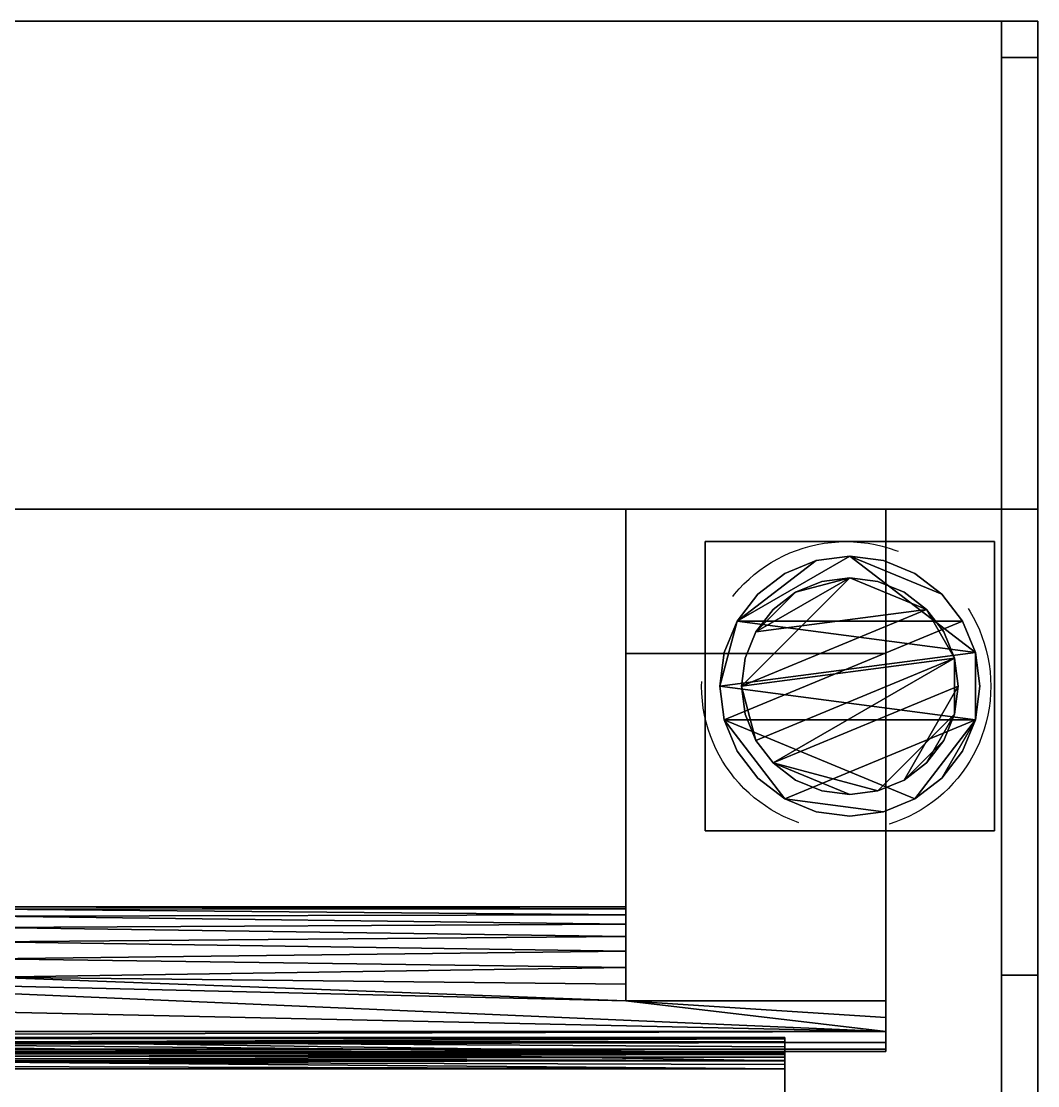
# Model space of a CAD drawing. Header units: millimetres. Extents: x -75 to 3610, y -1375 to 0.
# Drawn here: x 3169.4 to 3310, y -197.3 to -50 of the extents above; entities that cross this region are included whole.
import ezdxf

# ---------------------------------------------------------------- set-up
doc = ezdxf.new("R2010")
doc.units = ezdxf.units.MM
doc.linetypes.add('NASCOSTA', pattern=[0.381, 0.254, -0.127])
for name, color, linetype in [('IQ_200_2D', 1, 'Continuous'), ('IQ_200_3D', 1, 'Continuous'), ('IQ_204_2D', 7, 'Continuous'), ('IQ_204_3D', 7, 'Continuous')]:
    doc.layers.add(name, color=color, linetype=linetype)
doc.layers.add('IQ_INS_3D', color=3, linetype='Continuous', lineweight=25, plot=False)

msp = doc.modelspace()

# ---------------------------------------------------------------- linework, layer by layer
at = {"layer": 'IQ_200_2D'}
msp.add_lwpolyline([(80, -50), (3310, -50), (3310, -845), (2103, -845), (2103, -879), (1617, -879), (1617, -845), (80, -845), (80, -50)], dxfattribs=at)
at = {"layer": 'IQ_200_3D'}
for points in [[(3305, -117.5, 188), (85, -117.5, 188), (85, -50, 188), (3305, -50, 188)], [(3305, -50, 188), (85, -50, 188), (85, -50, 1785), (3305, -50, 1785)], [(3305, -50, 1785), (970, -50, 1785), (970, -782.5, 1785), (3305, -782.5, 1785)], [(3310, -117.5, 188), (3305, -117.5, 188), (3305, -50, 188), (3310, -50, 188)], [(3310, -50, 188), (3305, -50, 188), (3305, -50, 651), (3310, -50, 651)], [(3310, -50, 1785), (3305, -50, 1785), (3305, -782.5, 1785), (3310, -782.5, 1785)], [(3310, -50, 663), (3305, -50, 663), (3305, -50, 1785), (3310, -50, 1785)], [(3310, -55, 656), (3305, -55, 656), (3305, -777.5, 656), (3310, -777.5, 656)], [(3310, -777.5, 658), (3305, -777.5, 658), (3305, -55, 658), (3310, -55, 658)], [(3305, -117.5, 150), (85, -117.5, 150), (85, -117.5, 188), (3305, -117.5, 188)], [(3305, -757.5, 1443), (85, -757.5, 1443), (85, -117.5, 1443), (3305, -117.5, 1443)], [(3305, -117.5, 1443), (85, -117.5, 1443), (85, -117.5, 708), (3305, -117.5, 708)], [(3305, -117.5, 708), (85, -117.5, 708), (85, -757.5, 708), (3305, -757.5, 708)], [(3305, -782.5, 150), (85, -782.5, 150), (85, -117.5, 150), (3305, -117.5, 150)], [(3310, -350, 150), (3305, -350, 150), (3305, -117.5, 150), (3310, -117.5, 150)], [(3310, -117.5, 150), (3305, -117.5, 150), (3305, -117.5, 188), (3310, -117.5, 188)], [(3310, -182, 1357.64), (3305, -182, 1357.64), (3305, -182, 822.94), (3310, -182, 822.94)]]:
    msp.add_3dface(points, dxfattribs=at)
for points, invisible_edges in [([(3305, -50, 651), (3305, -50.17, 652.29), (3310, -50.17, 652.29), (3310, -50, 651)], 2), ([(3310, -50, 663), (3310, -50.17, 661.71), (3305, -50.17, 661.71), (3305, -50, 663)], 2), ([(3305, -53.71, 655.83), (3305, -52.5, 655.33), (3305, -50, 651), (3305, -55, 656)], 6), ([(3305, -50, 651), (3305, -52.5, 655.33), (3305, -50.17, 652.29)], 3), ([(3305, -55, 656), (3305, -50, 651), (3305, -357.5, 207.99), (3305, -361.12, 209.49)], 11), ([(3305, -117.5, 188), (3305, -354.39, 205.61), (3305, -357.5, 207.99), (3305, -50, 651)], 13), ([(3305, -50, 651), (3305, -50, 188), (3305, -117.5, 188)], 12), ([(3305, -55, 658), (3305, -191.74, 807.45), (3305, -188.48, 809.49), (3305, -50, 663)], 13), ([(3305, -50, 663), (3305, -50.17, 661.71), (3305, -55, 658)], 14), ([(3305, -50, 663), (3305, -188.48, 809.49), (3305, -185.76, 812.22)], 13), ([(3305, -185.76, 812.22), (3305, -183.71, 815.48), (3305, -50, 663)], 14), ([(3305, -182, 822.94), (3305, -182, 1357.64), (3305, -50, 1785), (3305, -50, 663)], 10), ([(3305, -182.59, 1362.09), (3305, -50, 1785), (3305, -182, 1357.64)], 3), ([(3305, -183.71, 815.48), (3305, -182.43, 819.12), (3305, -50, 663)], 14), ([(3305, -50, 1785), (3305, -194.75, 1374.26), (3305, -199.2, 1374.84), (3305, -782.5, 1785)], 5), ([(3305, -190.6, 1372.54), (3305, -194.75, 1374.26), (3305, -50, 1785)], 14), ([(3305, -184.31, 1366.24), (3305, -187.04, 1369.8), (3305, -50, 1785)], 14), ([(3305, -50, 1785), (3305, -187.04, 1369.8), (3305, -190.6, 1372.54)], 13), ([(3305, -184.31, 1366.24), (3305, -50, 1785), (3305, -182.59, 1362.09)], 3), ([(3305, -182, 822.94), (3305, -50, 663), (3305, -182.43, 819.12)], 3), ([(3305, -782.5, 1785), (3305, -757.5, 1443), (3305, -117.5, 1443), (3305, -50, 1785)], 5), ([(3305, -50, 1785), (3305, -117.5, 1443), (3305, -117.5, 708), (3305, -50, 188)], 5), ([(3305, -117.5, 188), (3305, -50, 188), (3305, -117.5, 708), (3305, -757.5, 708)], 10), ([(3310, -117.5, 188), (3310, -50, 651), (3310, -357.5, 207.99), (3310, -354.39, 205.61)], 11), ([(3310, -117.5, 188), (3310, -50, 188), (3310, -50, 651)], 12), ([(3310, -357.5, 207.99), (3310, -50, 651), (3310, -55, 656), (3310, -361.12, 209.49)], 7), ([(3310, -53.71, 655.83), (3310, -55, 656), (3310, -50, 651), (3310, -52.5, 655.33)], 6), ([(3310, -50, 651), (3310, -50.17, 652.29), (3310, -52.5, 655.33)], 14), ([(3310, -199.2, 1374.84), (3310, -194.75, 1374.26), (3310, -50, 1785), (3310, -782.5, 1785)], 10), ([(3310, -50, 1785), (3310, -190.6, 1372.54), (3310, -187.04, 1369.8)], 13), ([(3310, -190.6, 1372.54), (3310, -50, 1785), (3310, -194.75, 1374.26)], 3), ([(3310, -50, 1785), (3310, -187.04, 1369.8), (3310, -184.31, 1366.24)], 13), ([(3310, -184.31, 1366.24), (3310, -182.59, 1362.09), (3310, -50, 1785)], 14), ([(3310, -182, 822.94), (3310, -50, 663), (3310, -50, 1785), (3310, -182, 1357.64)], 5), ([(3310, -183.71, 815.48), (3310, -50, 663), (3310, -182.43, 819.12)], 3), ([(3310, -182.59, 1362.09), (3310, -182, 1357.64), (3310, -50, 1785)], 14), ([(3310, -50, 663), (3310, -182, 822.94), (3310, -182.43, 819.12)], 13), ([(3310, -188.48, 809.49), (3310, -191.74, 807.45), (3310, -55, 658), (3310, -50, 663)], 14), ([(3310, -185.76, 812.22), (3310, -188.48, 809.49), (3310, -50, 663)], 14), ([(3310, -185.76, 812.22), (3310, -50, 663), (3310, -183.71, 815.48)], 3), ([(3310, -55, 658), (3310, -53.71, 658.17), (3310, -50.17, 661.71), (3310, -50, 663)], 10), ([(3305, -50.17, 652.29), (3305, -50.67, 653.5), (3310, -50.67, 653.5), (3310, -50.17, 652.29)], 10), ([(3305, -50.67, 660.5), (3305, -50.17, 661.71), (3310, -50.17, 661.71), (3310, -50.67, 660.5)], 10), ([(3305, -51.46, 654.54), (3305, -50.67, 653.5), (3305, -50.17, 652.29), (3305, -52.5, 655.33)], 4), ([(3305, -50.17, 661.71), (3305, -50.67, 660.5), (3305, -53.71, 658.17), (3305, -55, 658)], 10), ([(3310, -51.46, 654.54), (3310, -50.67, 653.5), (3305, -50.67, 653.5), (3305, -51.46, 654.54)], 10), ([(3305, -51.46, 659.46), (3305, -50.67, 660.5), (3310, -50.67, 660.5), (3310, -51.46, 659.46)], 10), ([(3305, -50.67, 660.5), (3305, -51.46, 659.46), (3305, -52.5, 658.67), (3305, -53.71, 658.17)], 8), ([(3305, -51.46, 654.54), (3305, -52.5, 655.33), (3310, -52.5, 655.33), (3310, -51.46, 654.54)], 10), ([(3310, -51.46, 659.46), (3310, -52.5, 658.67), (3305, -52.5, 658.67), (3305, -51.46, 659.46)], 10), ([(3310, -50.17, 652.29), (3310, -50.67, 653.5), (3310, -51.46, 654.54), (3310, -52.5, 655.33)], 8), ([(3310, -53.71, 658.17), (3310, -52.5, 658.67), (3310, -50.67, 660.5), (3310, -50.17, 661.71)], 10), ([(3310, -50.67, 660.5), (3310, -52.5, 658.67), (3310, -51.46, 659.46)], 1), ([(3305, -52.5, 655.33), (3305, -53.71, 655.83), (3310, -53.71, 655.83), (3310, -52.5, 655.33)], 10), ([(3305, -53.71, 658.17), (3305, -52.5, 658.67), (3310, -52.5, 658.67), (3310, -53.71, 658.17)], 10), ([(3310, -55, 656), (3310, -53.71, 655.83), (3305, -53.71, 655.83), (3305, -55, 656)], 2), ([(3305, -55, 658), (3305, -53.71, 658.17), (3310, -53.71, 658.17), (3310, -55, 658)], 2), ([(3305, -55, 656), (3305, -361.12, 209.49), (3305, -365, 210), (3305, -777.5, 656)], 5), ([(3305, -55, 658), (3305, -195.38, 806.17), (3305, -191.74, 807.45)], 13), ([(3305, -199.2, 805.74), (3305, -195.38, 806.17), (3305, -55, 658), (3305, -777.5, 658)], 10), ([(3310, -365, 210), (3310, -361.12, 209.49), (3310, -55, 656), (3310, -777.5, 656)], 10), ([(3310, -55, 658), (3310, -191.74, 807.45), (3310, -195.38, 806.17)], 13), ([(3310, -55, 658), (3310, -195.38, 806.17), (3310, -199.2, 805.74), (3310, -777.5, 658)], 5), ([(3305, -352.01, 202.5), (3305, -354.39, 205.61), (3305, -117.5, 188)], 14), ([(3305, -117.5, 188), (3305, -350.51, 198.88), (3305, -352.01, 202.5)], 13), ([(3305, -117.5, 188), (3305, -117.5, 150), (3305, -350, 150), (3305, -350, 195)], 8), ([(3305, -350, 195), (3305, -350.51, 198.88), (3305, -117.5, 188)], 14), ([(3305, -117.5, 188), (3305, -757.5, 708), (3305, -782.5, 150), (3305, -117.5, 150)], 3), ([(3310, -350.51, 198.88), (3310, -117.5, 188), (3310, -352.01, 202.5)], 3), ([(3310, -350, 150), (3310, -117.5, 150), (3310, -117.5, 188), (3310, -350, 195)], 4), ([(3310, -350.51, 198.88), (3310, -350, 195), (3310, -117.5, 188)], 14), ([(3310, -354.39, 205.61), (3310, -352.01, 202.5), (3310, -117.5, 188)], 14), ([(3305, -182.43, 819.12), (3310, -182.43, 819.12), (3310, -182, 822.94), (3305, -182, 822.94)], 1), ([(3310, -182.59, 1362.09), (3305, -182.59, 1362.09), (3305, -182, 1357.64), (3310, -182, 1357.64)], 1), ([(3305, -183.71, 815.48), (3310, -183.71, 815.48), (3310, -182.43, 819.12), (3305, -182.43, 819.12)], 5), ([(3305, -182.59, 1362.09), (3310, -182.59, 1362.09), (3310, -184.31, 1366.24), (3305, -184.31, 1366.24)], 5), ([(3305, -185.76, 812.22), (3310, -185.76, 812.22), (3310, -183.71, 815.48), (3305, -183.71, 815.48)], 5), ([(3305, -184.31, 1366.24), (3310, -184.31, 1366.24), (3310, -187.04, 1369.8), (3305, -187.04, 1369.8)], 5), ([(3310, -185.76, 812.22), (3305, -185.76, 812.22), (3305, -188.48, 809.49), (3310, -188.48, 809.49)], 5), ([(3310, -190.6, 1372.54), (3305, -190.6, 1372.54), (3305, -187.04, 1369.8), (3310, -187.04, 1369.8)], 5), ([(3305, -191.74, 807.45), (3310, -191.74, 807.45), (3310, -188.48, 809.49), (3305, -188.48, 809.49)], 5), ([(3305, -190.6, 1372.54), (3310, -190.6, 1372.54), (3310, -194.75, 1374.26), (3305, -194.75, 1374.26)], 5), ([(3305, -195.38, 806.17), (3310, -195.38, 806.17), (3310, -191.74, 807.45), (3305, -191.74, 807.45)], 5), ([(3305, -194.75, 1374.26), (3310, -194.75, 1374.26), (3310, -199.2, 1374.84), (3305, -199.2, 1374.84)], 1), ([(3305, -199.2, 805.74), (3310, -199.2, 805.74), (3310, -195.38, 806.17), (3305, -195.38, 806.17)], 4)]:
    msp.add_3dface(points, dxfattribs=dict(at, invisible_edges=invisible_edges))
at = {"layer": 'IQ_204_2D'}
msp.add_line((80, -117.5), (3310, -117.5), dxfattribs=at)
at = {"layer": 'IQ_INS_3D', "linetype": 'NASCOSTA', "ltscale": 100}
msp.add_circle((3283.5, -142), 20, dxfattribs=at)

# ---------------------------------------------------------------- meshes
at = {"layer": 'IQ_204_3D'}
mesh = msp.add_polyface(dxfattribs=at)
corners = [(3253, -757.5, 956.99), (3253, -709.44, 929.24), (3253, -709.44, 927.94), (3253, -711.74, 928.38), (3253, -714.08, 928.27), (3253, -716.33, 927.62), (3253, -718.36, 926.46), (3253, -720.07, 924.87), (3253, -721.37, 922.92), (3253, -722.17, 920.72), (3253, -722.44, 918.4), (3253, -722.17, 916.08), (3253, -721.37, 913.88), (3253, -720.07, 911.93), (3253, -718.36, 910.34), (3253, -716.33, 909.18), (3253, -714.08, 908.53), (3253, -711.74, 908.42), (3253, -709.44, 908.86), (3253, -709.44, 907.55), (3253, -757.5, 879.81), (3253, -137.5, 956.99), (3253, -117.5, 956.99), (3253, -117.5, 879.81), (3253, -137.5, 879.81), (3253, -185.56, 907.55), (3253, -185.56, 908.86), (3253, -183.26, 908.42), (3253, -180.92, 908.53), (3253, -178.67, 909.18), (3253, -176.64, 910.34), (3253, -174.93, 911.93), (3253, -173.63, 913.88), (3253, -172.83, 916.08), (3253, -172.56, 918.4), (3253, -172.83, 920.72), (3253, -173.63, 922.92), (3253, -174.93, 924.87), (3253, -176.64, 926.46), (3253, -178.67, 927.62), (3253, -180.92, 928.27), (3253, -183.26, 928.38), (3253, -185.56, 927.94), (3253, -185.56, 929.24)]
mesh.append_faces([[corners[k] for k in face] for face in [(19, 17, 18), (3, 1, 2), (27, 25, 26), (43, 41, 42)]], dxfattribs={"vtx0": -1})
mesh.append_faces([[corners[k] for k in face] for face in [(14, 20, 13), (8, 0, 7), (7, 0, 6), (5, 0, 4), (30, 24, 29), (31, 24, 30), (34, 24, 33)]], dxfattribs={"vtx0": -1, "vtx1": -1})
mesh.append_faces([[corners[k] for k in face] for face in [(20, 14, 15), (0, 8, 9), (1, 3, 4, 0), (25, 27, 28, 24), (21, 37, 38), (21, 36, 37)]], dxfattribs={"vtx0": -1, "vtx2": -1})
mesh.append_faces([[corners[k] for k in face] for face in [(23, 24, 21, 22)]], dxfattribs={"vtx1": -1})
mesh.append_faces([[corners[k] for k in face] for face in [(12, 13, 20), (11, 12, 20), (15, 16, 20), (9, 10, 0), (5, 6, 0), (28, 29, 24), (32, 33, 24), (31, 32, 24), (38, 39, 21), (39, 40, 21), (35, 36, 21)]], dxfattribs={"vtx1": -1, "vtx2": -1})
mesh.append_faces([[corners[k] for k in face] for face in [(34, 35, 21, 24)]], dxfattribs={"vtx1": -1, "vtx2": -1, "vtx3": -1})
mesh.append_faces([[corners[k] for k in face] for face in [(10, 11, 20, 0), (16, 17, 19, 20), (40, 41, 43, 21)]], dxfattribs={"vtx1": -1, "vtx3": -1})
mesh = msp.add_polyface(dxfattribs=at)
corners = [(3253, -137.5, 956.99), (3289, -137.5, 956.99), (3289, -117.5, 956.99), (3253, -117.5, 956.99)]
mesh.append_faces([[corners[k] for k in face] for face in [(0, 1, 2, 3)]])
mesh = msp.add_polyface(dxfattribs=at)
corners = [(3253, -117.5, 879.81), (3289, -117.5, 879.81), (3289, -137.5, 879.81), (3253, -137.5, 879.81)]
mesh.append_faces([[corners[k] for k in face] for face in [(0, 1, 2, 3)]])
mesh = msp.add_polyface(dxfattribs=at)
corners = [(3289, -757.5, 956.99), (3289, -757.5, 879.81), (3289, -709.44, 907.55), (3289, -709.44, 908.86), (3289, -707.15, 909.92), (3289, -705.19, 911.51), (3289, -703.7, 913.55), (3289, -702.76, 915.89), (3289, -702.44, 918.4), (3289, -702.76, 920.91), (3289, -703.7, 923.25), (3289, -705.19, 925.29), (3289, -707.15, 926.88), (3289, -709.44, 927.94), (3289, -709.44, 929.24), (3289, -137.5, 956.99), (3289, -185.56, 929.24), (3289, -185.56, 927.94), (3289, -187.85, 926.88), (3289, -189.81, 925.29), (3289, -191.3, 923.25), (3289, -192.24, 920.91), (3289, -192.56, 918.4), (3289, -192.24, 915.89), (3289, -191.3, 913.55), (3289, -189.81, 911.51), (3289, -187.85, 909.92), (3289, -185.56, 908.86), (3289, -185.56, 907.55), (3289, -137.5, 879.81), (3289, -117.5, 879.81), (3289, -117.5, 956.99)]
mesh.append_faces([[corners[k] for k in face] for face in [(15, 29, 30, 31)]], dxfattribs={"vtx0": -1})
mesh.append_faces([[corners[k] for k in face] for face in [(13, 3, 12), (29, 15, 27, 28)]], dxfattribs={"vtx0": -1, "vtx1": -1})
mesh.append_faces([[corners[k] for k in face] for face in [(10, 5, 6), (11, 4, 5, 10), (12, 3, 4, 11), (18, 26, 27, 17)]], dxfattribs={"vtx0": -1, "vtx2": -1})
mesh.append_faces([[corners[k] for k in face] for face in [(23, 24, 21, 22)]], dxfattribs={"vtx1": -1})
mesh.append_faces([[corners[k] for k in face] for face in [(18, 19, 26)]], dxfattribs={"vtx1": -1, "vtx2": -1})
mesh.append_faces([[corners[k] for k in face] for face in [(6, 7, 9, 10), (24, 25, 20, 21), (25, 26, 19, 20)]], dxfattribs={"vtx1": -1, "vtx3": -1})
mesh.append_faces([[corners[k] for k in face] for face in [(1, 2, 3, 0), (7, 8, 9)]], dxfattribs={"vtx2": -1})
mesh.append_faces([[corners[k] for k in face] for face in [(13, 14, 0, 3), (15, 16, 17, 27)]], dxfattribs={"vtx2": -1, "vtx3": -1})
mesh = msp.add_polyface(dxfattribs=at)
corners = [(3304, -162, 60), (3264, -162, 60), (3264, -122, 60), (3304, -122, 60)]
mesh.append_faces([[corners[k] for k in face] for face in [(0, 1, 2, 3)]])
mesh = msp.add_polyface(dxfattribs=at)
corners = [(3304, -122, 150), (3304, -122, 60), (3264, -122, 60), (3264, -122, 150)]
mesh.append_faces([[corners[k] for k in face] for face in [(0, 1, 2, 3)]])
mesh = msp.add_polyface(dxfattribs=at)
corners = [(3264, -122, 150), (3264, -122, 60), (3264, -162, 60), (3264, -162, 150)]
mesh.append_faces([[corners[k] for k in face] for face in [(0, 1, 2, 3)]])
mesh = msp.add_polyface(dxfattribs=at)
corners = [(3304, -162, 150), (3304, -162, 60), (3304, -122, 60), (3304, -122, 150)]
mesh.append_faces([[corners[k] for k in face] for face in [(0, 1, 2, 3)]])
mesh = msp.add_polyface(dxfattribs=at)
corners = [(3266, -142, 5), (3266.61, -146.66, 5), (3268.41, -151, 5), (3271.27, -154.73, 5), (3275, -157.59, 5), (3279.34, -159.39, 5), (3284, -160, 5), (3288.65, -159.39, 5), (3293, -157.59, 5), (3296.72, -154.73, 5), (3299.58, -151, 5), (3301.38, -146.66, 5), (3302, -142, 5), (3301.38, -137.34, 5), (3299.58, -133, 5), (3296.72, -129.27, 5), (3293, -126.41, 5), (3288.65, -124.61, 5), (3284, -124, 5), (3279.34, -124.61, 5), (3275, -126.41, 5), (3271.27, -129.27, 5), (3268.41, -133, 5), (3266.61, -137.34, 5)]
mesh.append_faces([[corners[k] for k in face] for face in [(11, 8, 9, 10)]], dxfattribs={"vtx0": -1})
mesh.append_faces([[corners[k] for k in face] for face in [(4, 7, 8, 11), (11, 0, 1, 4), (13, 18, 19, 22)]], dxfattribs={"vtx0": -1, "vtx2": -1, "vtx3": -1})
mesh.append_faces([[corners[k] for k in face] for face in [(0, 11, 12, 13)]], dxfattribs={"vtx0": -1, "vtx3": -1})
mesh.append_faces([[corners[k] for k in face] for face in [(2, 3, 4, 1), (16, 17, 18, 15)]], dxfattribs={"vtx2": -1})
mesh.append_faces([[corners[k] for k in face] for face in [(13, 14, 15, 18), (22, 23, 0, 13)]], dxfattribs={"vtx2": -1, "vtx3": -1})
mesh.append_faces([[corners[k] for k in face] for face in [(4, 5, 6, 7), (19, 20, 21, 22)]], dxfattribs={"vtx3": -1})
mesh = msp.add_polyface(dxfattribs=at)
corners = [(3266, -142), (3266.61, -137.34), (3268.41, -133), (3271.27, -129.27), (3275, -126.41), (3279.34, -124.61), (3284, -124), (3288.65, -124.61), (3293, -126.41), (3296.72, -129.27), (3299.58, -133), (3301.38, -137.34), (3302, -142), (3301.38, -146.66), (3299.58, -151), (3296.72, -154.73), (3293, -157.59), (3288.65, -159.39), (3284, -160), (3279.34, -159.39), (3275, -157.59), (3271.27, -154.73), (3268.41, -151), (3266.61, -146.66)]
mesh.append_faces([[corners[k] for k in face] for face in [(2, 0, 1), (15, 13, 14), (13, 11, 12)]], dxfattribs={"vtx0": -1})
mesh.append_faces([[corners[k] for k in face] for face in [(16, 23, 13, 15)]], dxfattribs={"vtx0": -1, "vtx1": -1, "vtx2": -1})
mesh.append_faces([[corners[k] for k in face] for face in [(2, 10, 23, 0)]], dxfattribs={"vtx0": -1, "vtx1": -1, "vtx3": -1})
mesh.append_faces([[corners[k] for k in face] for face in [(2, 5, 6)]], dxfattribs={"vtx0": -1, "vtx2": -1})
mesh.append_faces([[corners[k] for k in face] for face in [(23, 10, 11, 13), (23, 16, 17, 20)]], dxfattribs={"vtx0": -1, "vtx2": -1, "vtx3": -1})
mesh.append_faces([[corners[k] for k in face] for face in [(9, 10, 2, 6)]], dxfattribs={"vtx1": -1, "vtx2": -1, "vtx3": -1})
mesh.append_faces([[corners[k] for k in face] for face in [(3, 4, 5, 2), (18, 19, 20, 17)]], dxfattribs={"vtx2": -1})
mesh.append_faces([[corners[k] for k in face] for face in [(6, 7, 8, 9), (20, 21, 22, 23)]], dxfattribs={"vtx3": -1})
mesh = msp.add_polyface(dxfattribs=at)
corners = [(3266, -142, 5), (3266.61, -137.34, 5), (3268.41, -133, 5), (3271.27, -129.27, 5), (3275, -126.41, 5), (3279.34, -124.61, 5), (3284, -124, 5), (3288.65, -124.61, 5), (3293, -126.41, 5), (3296.72, -129.27, 5), (3299.58, -133, 5), (3301.38, -137.34, 5), (3302, -142, 5), (3302, -142), (3301.38, -137.34), (3299.58, -133), (3296.72, -129.27), (3293, -126.41), (3288.65, -124.61), (3284, -124), (3279.34, -124.61), (3275, -126.41), (3271.27, -129.27), (3268.41, -133), (3266.61, -137.34), (3266, -142)]
mesh.append_faces([[corners[k] for k in face] for face in [(13, 14, 11, 12), (0, 1, 24, 25)]], dxfattribs={"vtx1": -1})
mesh.append_faces([[corners[k] for k in face] for face in [(14, 15, 10, 11), (16, 17, 8, 9), (15, 16, 9, 10), (17, 18, 7, 8), (6, 7, 18, 19), (19, 20, 5, 6), (20, 21, 4, 5), (22, 23, 2, 3), (21, 22, 3, 4), (23, 24, 1, 2)]], dxfattribs={"vtx1": -1, "vtx3": -1})
mesh = msp.add_polyface(dxfattribs=at)
corners = [(3269, -142, 60), (3269.51, -145.88, 60), (3271.01, -149.5, 60), (3273.39, -152.61, 60), (3276.5, -154.99, 60), (3280.11, -156.49, 60), (3284, -157, 60), (3287.88, -156.49, 60), (3291.5, -154.99, 60), (3294.6, -152.61, 60), (3296.99, -149.5, 60), (3298.49, -145.88, 60), (3299, -142, 60), (3298.49, -138.12, 60), (3296.99, -134.5, 60), (3294.6, -131.39, 60), (3291.5, -129.01, 60), (3287.88, -127.51, 60), (3284, -127, 60), (3280.11, -127.51, 60), (3276.5, -129.01, 60), (3273.39, -131.39, 60), (3271.01, -134.5, 60), (3269.51, -138.12, 60)]
mesh.append_faces([[corners[k] for k in face] for face in [(10, 8, 9), (22, 20, 21)]], dxfattribs={"vtx0": -1})
mesh.append_faces([[corners[k] for k in face] for face in [(7, 3, 6)]], dxfattribs={"vtx0": -1, "vtx1": -1})
mesh.append_faces([[corners[k] for k in face] for face in [(22, 15, 18, 20)]], dxfattribs={"vtx0": -1, "vtx1": -1, "vtx2": -1, "vtx3": -1})
mesh.append_faces([[corners[k] for k in face] for face in [(13, 2, 3, 12)]], dxfattribs={"vtx0": -1, "vtx2": -1})
mesh.append_faces([[corners[k] for k in face] for face in [(3, 7, 8, 12)]], dxfattribs={"vtx0": -1, "vtx2": -1, "vtx3": -1})
mesh.append_faces([[corners[k] for k in face] for face in [(17, 18, 15, 16), (19, 20, 18)]], dxfattribs={"vtx1": -1})
mesh.append_faces([[corners[k] for k in face] for face in [(11, 12, 8, 10)]], dxfattribs={"vtx1": -1, "vtx2": -1})
mesh.append_faces([[corners[k] for k in face] for face in [(4, 5, 6, 3)]], dxfattribs={"vtx2": -1})
mesh.append_faces([[corners[k] for k in face] for face in [(0, 1, 2, 13), (13, 14, 15, 0), (22, 23, 0, 15)]], dxfattribs={"vtx2": -1, "vtx3": -1})
mesh = msp.add_polyface(dxfattribs=at)
corners = [(3269, -142, 5), (3269.51, -138.12, 5), (3271.01, -134.5, 5), (3273.39, -131.39, 5), (3276.5, -129.01, 5), (3280.11, -127.51, 5), (3284, -127, 5), (3287.88, -127.51, 5), (3291.5, -129.01, 5), (3294.6, -131.39, 5), (3296.99, -134.5, 5), (3298.49, -138.12, 5), (3299, -142, 5), (3298.49, -145.88, 5), (3296.99, -149.5, 5), (3294.6, -152.61, 5), (3291.5, -154.99, 5), (3287.88, -156.49, 5), (3284, -157, 5), (3280.11, -156.49, 5), (3276.5, -154.99, 5), (3273.39, -152.61, 5), (3271.01, -149.5, 5), (3269.51, -145.88, 5)]
mesh.append_faces([[corners[k] for k in face] for face in [(9, 6, 7, 8), (4, 2, 3), (15, 13, 14)]], dxfattribs={"vtx0": -1})
mesh.append_faces([[corners[k] for k in face] for face in [(18, 21, 17)]], dxfattribs={"vtx0": -1, "vtx1": -1})
mesh.append_faces([[corners[k] for k in face] for face in [(22, 0, 11, 21)]], dxfattribs={"vtx0": -1, "vtx1": -1, "vtx2": -1})
mesh.append_faces([[corners[k] for k in face] for face in [(0, 6, 9, 11), (21, 11, 13, 17)]], dxfattribs={"vtx0": -1, "vtx1": -1, "vtx2": -1, "vtx3": -1})
mesh.append_faces([[corners[k] for k in face] for face in [(23, 0, 22), (12, 13, 11)]], dxfattribs={"vtx1": -1})
mesh.append_faces([[corners[k] for k in face] for face in [(16, 17, 13, 15)]], dxfattribs={"vtx1": -1, "vtx2": -1})
mesh.append_faces([[corners[k] for k in face] for face in [(9, 10, 11)]], dxfattribs={"vtx2": -1})
mesh.append_faces([[corners[k] for k in face] for face in [(4, 5, 6, 2), (0, 1, 2, 6)]], dxfattribs={"vtx2": -1, "vtx3": -1})
mesh.append_faces([[corners[k] for k in face] for face in [(18, 19, 20, 21)]], dxfattribs={"vtx3": -1})
mesh = msp.add_polyface(dxfattribs=at)
corners = [(3269, -142, 60), (3269.51, -138.12, 60), (3271.01, -134.5, 60), (3273.39, -131.39, 60), (3276.5, -129.01, 60), (3280.11, -127.51, 60), (3284, -127, 60), (3287.88, -127.51, 60), (3291.5, -129.01, 60), (3294.6, -131.39, 60), (3296.99, -134.5, 60), (3298.49, -138.12, 60), (3299, -142, 60), (3299, -142, 5), (3298.49, -138.12, 5), (3296.99, -134.5, 5), (3294.6, -131.39, 5), (3291.5, -129.01, 5), (3287.88, -127.51, 5), (3284, -127, 5), (3280.11, -127.51, 5), (3276.5, -129.01, 5), (3273.39, -131.39, 5), (3271.01, -134.5, 5), (3269.51, -138.12, 5), (3269, -142, 5)]
mesh.append_faces([[corners[k] for k in face] for face in [(1, 24, 25, 0)]], dxfattribs={"vtx0": -1})
mesh.append_faces([[corners[k] for k in face] for face in [(8, 17, 18, 7), (7, 18, 19, 6), (16, 9, 10, 15), (9, 16, 17, 8), (5, 20, 21, 4), (4, 21, 22, 3), (2, 23, 24, 1), (3, 22, 23, 2), (20, 5, 6, 19)]], dxfattribs={"vtx0": -1, "vtx2": -1})
mesh.append_faces([[corners[k] for k in face] for face in [(13, 14, 11, 12)]], dxfattribs={"vtx1": -1})
mesh.append_faces([[corners[k] for k in face] for face in [(14, 15, 10, 11)]], dxfattribs={"vtx1": -1, "vtx3": -1})
mesh = msp.add_polyface(dxfattribs=at)
corners = [(3253, -137.5, 879.81), (3289, -137.5, 879.81), (3289, -185.56, 907.55), (3253, -185.56, 907.55)]
mesh.append_faces([[corners[k] for k in face] for face in [(0, 1, 2, 3)]])
mesh = msp.add_polyface(dxfattribs=at)
corners = [(3253, -185.56, 929.24), (3289, -185.56, 929.24), (3289, -137.5, 956.99), (3253, -137.5, 956.99)]
mesh.append_faces([[corners[k] for k in face] for face in [(0, 1, 2, 3)]])
mesh = msp.add_polyface(dxfattribs=at)
corners = [(3302, -142, 5), (3301.38, -146.66, 5), (3299.58, -151, 5), (3296.72, -154.73, 5), (3293, -157.59, 5), (3288.65, -159.39, 5), (3284, -160, 5), (3279.34, -159.39, 5), (3275, -157.59, 5), (3271.27, -154.73, 5), (3268.41, -151, 5), (3266.61, -146.66, 5), (3266, -142, 5), (3266, -142), (3266.61, -146.66), (3268.41, -151), (3271.27, -154.73), (3275, -157.59), (3279.34, -159.39), (3284, -160), (3288.65, -159.39), (3293, -157.59), (3296.72, -154.73), (3299.58, -151), (3301.38, -146.66), (3302, -142)]
mesh.append_faces([[corners[k] for k in face] for face in [(13, 14, 11, 12), (0, 1, 24, 25)]], dxfattribs={"vtx1": -1})
mesh.append_faces([[corners[k] for k in face] for face in [(14, 15, 10, 11), (16, 17, 8, 9), (15, 16, 9, 10), (17, 18, 7, 8), (6, 7, 18, 19), (19, 20, 5, 6), (20, 21, 4, 5), (22, 23, 2, 3), (21, 22, 3, 4), (23, 24, 1, 2)]], dxfattribs={"vtx1": -1, "vtx3": -1})
mesh = msp.add_polyface(dxfattribs=at)
corners = [(3299, -142, 60), (3298.49, -145.88, 60), (3296.99, -149.5, 60), (3294.6, -152.61, 60), (3291.5, -154.99, 60), (3287.88, -156.49, 60), (3284, -157, 60), (3280.11, -156.49, 60), (3276.5, -154.99, 60), (3273.39, -152.61, 60), (3271.01, -149.5, 60), (3269.51, -145.88, 60), (3269, -142, 60), (3269, -142, 5), (3269.51, -145.88, 5), (3271.01, -149.5, 5), (3273.39, -152.61, 5), (3276.5, -154.99, 5), (3280.11, -156.49, 5), (3284, -157, 5), (3287.88, -156.49, 5), (3291.5, -154.99, 5), (3294.6, -152.61, 5), (3296.99, -149.5, 5), (3298.49, -145.88, 5), (3299, -142, 5)]
mesh.append_faces([[corners[k] for k in face] for face in [(1, 24, 25, 0)]], dxfattribs={"vtx0": -1})
mesh.append_faces([[corners[k] for k in face] for face in [(11, 14, 15, 10), (10, 15, 16, 9), (8, 17, 18, 7), (9, 16, 17, 8), (7, 18, 19, 6), (5, 20, 21, 4), (4, 21, 22, 3), (2, 23, 24, 1), (3, 22, 23, 2), (20, 5, 6, 19)]], dxfattribs={"vtx0": -1, "vtx2": -1})
mesh.append_faces([[corners[k] for k in face] for face in [(12, 13, 14, 11)]], dxfattribs={"vtx2": -1})
mesh = msp.add_polyface(dxfattribs=at)
corners = [(3264, -162, 150), (3264, -162, 60), (3304, -162, 60), (3304, -162, 150)]
mesh.append_faces([[corners[k] for k in face] for face in [(0, 1, 2, 3)]])
mesh = msp.add_polyface(dxfattribs=at)
corners = [(2771, -192.56, 918.4), (3289, -192.56, 918.4), (3289, -192.24, 920.91), (3289, -191.3, 923.25), (3289, -189.81, 925.29), (3289, -187.85, 926.88), (3289, -185.56, 927.94), (3253, -185.56, 927.94), (3253, -183.26, 928.38), (3253, -180.92, 928.27), (3253, -178.67, 927.62), (3253, -176.64, 926.46), (3253, -174.93, 924.87), (3253, -173.63, 922.92), (3253, -172.83, 920.72), (3253, -172.56, 918.4), (3165, -172.56, 918.4), (3165, -172.88, 920.94), (3165, -173.85, 923.31), (3165, -175.38, 925.36), (3165, -177.38, 926.96), (3165, -179.73, 927.99), (3165, -182.26, 928.4), (3115, -182.26, 928.4), (3115, -179.73, 927.99), (3115, -177.38, 926.96), (3115, -175.38, 925.36), (3115, -173.85, 923.31), (3115, -172.88, 920.94), (3115, -172.56, 918.4), (2945, -172.56, 918.4), (2945, -172.88, 920.94), (2945, -173.85, 923.31), (2945, -175.38, 925.36), (2945, -177.38, 926.96), (2945, -179.73, 927.99), (2945, -182.26, 928.4), (2895, -182.26, 928.4), (2895, -179.73, 927.99), (2895, -177.38, 926.96), (2895, -175.38, 925.36), (2895, -173.85, 923.31), (2895, -172.88, 920.94), (2895, -172.56, 918.4), (2807, -172.56, 918.4), (2807, -172.83, 920.72), (2807, -173.63, 922.92), (2807, -174.93, 924.87), (2807, -176.64, 926.46), (2807, -178.67, 927.62), (2807, -180.92, 928.27), (2807, -183.26, 928.38), (2807, -185.56, 927.94), (2771, -185.56, 927.94), (2771, -187.85, 926.88), (2771, -189.81, 925.29), (2771, -191.3, 923.25), (2771, -192.24, 920.91)]
mesh.append_faces([[corners[k] for k in face] for face in [(31, 28, 29, 30)]], dxfattribs={"vtx0": -1})
mesh.append_faces([[corners[k] for k in face] for face in [(43, 45, 42), (42, 46, 41), (40, 48, 39), (41, 47, 40), (47, 41, 46), (14, 17, 13), (17, 14, 16), (18, 13, 17), (13, 18, 12), (20, 11, 19), (38, 50, 37), (10, 21, 9), (21, 10, 20), (9, 22, 8), (22, 9, 21), (23, 7, 22), (4, 56, 3), (39, 49, 38)]], dxfattribs={"vtx0": -1, "vtx1": -1})
mesh.append_faces([[corners[k] for k in face] for face in [(36, 55, 4), (55, 36, 52), (7, 23, 4), (36, 4, 23)]], dxfattribs={"vtx0": -1, "vtx1": -1, "vtx2": -1})
mesh.append_faces([[corners[k] for k in face] for face in [(40, 47, 48), (39, 48, 49), (27, 32, 33, 26), (25, 34, 35, 24), (26, 33, 34, 25), (19, 11, 12), (38, 49, 50), (37, 50, 51), (52, 36, 37), (24, 35, 36, 23), (37, 51, 52), (4, 55, 56), (3, 56, 57), (2, 57, 0), (20, 10, 11), (7, 4, 5)]], dxfattribs={"vtx0": -1, "vtx2": -1})
mesh.append_faces([[corners[k] for k in face] for face in [(44, 45, 43), (15, 16, 14)]], dxfattribs={"vtx1": -1})
mesh.append_faces([[corners[k] for k in face] for face in [(45, 46, 42), (18, 19, 12), (54, 55, 52), (7, 8, 22), (2, 3, 57)]], dxfattribs={"vtx1": -1, "vtx2": -1})
mesh.append_faces([[corners[k] for k in face] for face in [(27, 28, 31, 32)]], dxfattribs={"vtx1": -1, "vtx3": -1})
mesh.append_faces([[corners[k] for k in face] for face in [(52, 53, 54), (5, 6, 7), (0, 1, 2)]], dxfattribs={"vtx2": -1})
mesh = msp.add_polyface(dxfattribs=at)
corners = [(3289, -192.56, 918.4), (2771, -192.56, 918.4), (2771, -192.24, 915.89), (2771, -191.3, 913.55), (2771, -189.81, 911.51), (2771, -187.85, 909.92), (2771, -185.56, 908.86), (2807, -185.56, 908.86), (2807, -183.26, 908.42), (2807, -180.92, 908.53), (2807, -178.67, 909.18), (2807, -176.64, 910.34), (2807, -174.93, 911.93), (2807, -173.63, 913.88), (2807, -172.83, 916.08), (2807, -172.56, 918.4), (2895, -172.56, 918.4), (2895, -172.88, 915.86), (2895, -173.85, 913.49), (2895, -175.38, 911.44), (2895, -177.38, 909.84), (2895, -179.73, 908.81), (2895, -182.26, 908.4), (2945, -182.26, 908.4), (2945, -179.73, 908.81), (2945, -177.38, 909.84), (2945, -175.38, 911.44), (2945, -173.85, 913.49), (2945, -172.88, 915.86), (2945, -172.56, 918.4), (3115, -172.56, 918.4), (3115, -172.88, 915.86), (3115, -173.85, 913.49), (3115, -175.38, 911.44), (3115, -177.38, 909.84), (3115, -179.73, 908.81), (3115, -182.26, 908.4), (3165, -182.26, 908.4), (3165, -179.73, 908.81), (3165, -177.38, 909.84), (3165, -175.38, 911.44), (3165, -173.85, 913.49), (3165, -172.88, 915.86), (3165, -172.56, 918.4), (3253, -172.56, 918.4), (3253, -172.83, 916.08), (3253, -173.63, 913.88), (3253, -174.93, 911.93), (3253, -176.64, 910.34), (3253, -178.67, 909.18), (3253, -180.92, 908.53), (3253, -183.26, 908.42), (3253, -185.56, 908.86), (3289, -185.56, 908.86), (3289, -187.85, 909.92), (3289, -189.81, 911.51), (3289, -191.3, 913.55), (3289, -192.24, 915.89)]
mesh.append_faces([[corners[k] for k in face] for face in [(7, 5, 6), (16, 14, 15), (31, 28, 29, 30)]], dxfattribs={"vtx0": -1})
mesh.append_faces([[corners[k] for k in face] for face in [(2, 57, 1), (23, 7, 22), (22, 9, 21), (57, 2, 56), (56, 3, 55), (55, 52, 54), (51, 37, 50), (39, 49, 38), (37, 52, 36), (19, 12, 18), (20, 11, 19), (11, 20, 10), (17, 14, 16), (41, 47, 40), (46, 42, 45)]], dxfattribs={"vtx0": -1, "vtx1": -1})
mesh.append_faces([[corners[k] for k in face] for face in [(4, 7, 23), (4, 23, 55), (55, 36, 52), (55, 23, 36)]], dxfattribs={"vtx0": -1, "vtx1": -1, "vtx2": -1})
mesh.append_faces([[corners[k] for k in face] for face in [(7, 4, 5), (56, 2, 3), (22, 8, 9), (21, 9, 10), (22, 7, 8), (37, 51, 52), (38, 49, 50), (19, 11, 12), (18, 12, 13), (17, 13, 14), (39, 48, 49), (48, 39, 40), (40, 47, 48), (41, 46, 47)]], dxfattribs={"vtx0": -1, "vtx2": -1})
mesh.append_faces([[corners[k] for k in face] for face in [(3, 4, 55), (37, 38, 50), (20, 21, 10), (17, 18, 13), (41, 42, 46), (42, 43, 45)]], dxfattribs={"vtx1": -1, "vtx2": -1})
mesh.append_faces([[corners[k] for k in face] for face in [(23, 24, 35, 36), (24, 25, 34, 35), (26, 27, 32, 33), (27, 28, 31, 32), (25, 26, 33, 34)]], dxfattribs={"vtx1": -1, "vtx3": -1})
mesh.append_faces([[corners[k] for k in face] for face in [(57, 0, 1), (52, 53, 54), (43, 44, 45)]], dxfattribs={"vtx2": -1})
mesh = msp.add_polyface(dxfattribs=at)
corners = [(3253, -185.56, 907.55), (3289, -185.56, 907.55), (3289, -185.56, 908.86), (3253, -185.56, 908.86), (3289, -185.56, 929.24), (3253, -185.56, 929.24), (3253, -185.56, 927.94), (3289, -185.56, 927.94)]
mesh.append_faces([[corners[k] for k in face] for face in [(1, 2, 3, 0), (6, 7, 4, 5)]])
mesh = msp.add_polyface(dxfattribs=at)
corners = [(3275, -194.96, 875), (3275, -193.85, 874.85), (3275, -192.8, 874.42), (3275, -191.91, 873.73), (3275, -191.22, 872.84), (3275, -190.79, 871.8), (3275, -190.64, 870.68), (3165, -190.64, 870.68), (3165, -190.78, 871.78), (3165, -191.2, 872.8), (3115, -191.2, 872.8), (3115, -190.78, 871.78), (3115, -190.64, 870.68), (2945, -190.64, 870.68), (2945, -190.78, 871.78), (2945, -191.2, 872.8), (2895, -191.2, 872.8), (2895, -190.78, 871.78), (2895, -190.64, 870.68), (2785, -190.64, 870.68), (2785, -190.79, 871.8), (2785, -191.22, 872.84), (2785, -191.91, 873.73), (2785, -192.8, 874.42), (2785, -193.85, 874.85), (2785, -194.96, 875)]
mesh.append_faces([[corners[k] for k in face] for face in [(8, 6, 7), (14, 11, 12, 13), (1, 24, 25, 0)]], dxfattribs={"vtx0": -1})
mesh.append_faces([[corners[k] for k in face] for face in [(17, 20, 16), (20, 17, 19), (9, 5, 8), (22, 16, 21), (16, 23, 15), (24, 15, 23)]], dxfattribs={"vtx0": -1, "vtx1": -1})
mesh.append_faces([[corners[k] for k in face] for face in [(10, 15, 24, 1)]], dxfattribs={"vtx0": -1, "vtx1": -1, "vtx2": -1, "vtx3": -1})
mesh.append_faces([[corners[k] for k in face] for face in [(16, 20, 21), (11, 14, 15, 10), (8, 5, 6), (9, 3, 4), (2, 9, 10), (9, 4, 5)]], dxfattribs={"vtx0": -1, "vtx2": -1})
mesh.append_faces([[corners[k] for k in face] for face in [(22, 23, 16), (2, 3, 9), (1, 2, 10)]], dxfattribs={"vtx1": -1, "vtx2": -1})
mesh.append_faces([[corners[k] for k in face] for face in [(17, 18, 19)]], dxfattribs={"vtx2": -1})
mesh = msp.add_polyface(dxfattribs=at)
corners = [(3275, -190.64, 870.68), (3275, -190.64, 858), (3165, -190.64, 858), (3165, -190.64, 870.68), (2785, -190.64, 858), (2785, -190.64, 870.68), (2895, -190.64, 870.68), (2895, -190.64, 858), (2945, -190.64, 870.68), (3115, -190.64, 870.68), (3115, -190.64, 858), (2945, -190.64, 858)]
mesh.append_faces([[corners[k] for k in face] for face in [(0, 1, 2, 3), (5, 6, 7, 4), (8, 9, 10, 11)]])
mesh = msp.add_polyface(dxfattribs=at)
corners = [(3275, -190.64, 858), (3275, -192.64, 858), (3165, -192.64, 858), (3165, -190.64, 858), (2785, -192.64, 858), (2785, -190.64, 858), (2895, -190.64, 858), (2895, -192.64, 858), (2945, -190.64, 858), (3115, -190.64, 858), (3115, -192.64, 858), (2945, -192.64, 858)]
mesh.append_faces([[corners[k] for k in face] for face in [(0, 1, 2, 3), (6, 7, 4, 5), (9, 10, 11, 8)]])
mesh = msp.add_polyface(dxfattribs=at)
corners = [(3275, -192.64, 870.68), (3275, -192.64, 858), (3275, -190.64, 858), (3275, -190.64, 870.68), (3275, -190.79, 871.8), (3275, -191.22, 872.84), (3275, -191.91, 873.73), (3275, -192.8, 874.42), (3275, -193.85, 874.85), (3275, -194.96, 875), (3275, -222.64, 875), (3275, -222.64, 873), (3275, -194.96, 873), (3275, -194.36, 872.92), (3275, -193.8, 872.69), (3275, -193.32, 872.32), (3275, -192.95, 871.84), (3275, -192.72, 871.28), (3275, -702.36, 870.68), (3275, -702.28, 871.28), (3275, -702.05, 871.84), (3275, -701.68, 872.32), (3275, -701.2, 872.69), (3275, -700.64, 872.92), (3275, -700.04, 873), (3275, -672.36, 873), (3275, -672.36, 875), (3275, -700.04, 875), (3275, -701.15, 874.85), (3275, -702.2, 874.42), (3275, -703.09, 873.73), (3275, -703.78, 872.84), (3275, -704.21, 871.8), (3275, -704.36, 870.68), (3275, -704.36, 858), (3275, -702.36, 858)]
mesh.append_faces([[corners[k] for k in face] for face in [(12, 9, 10, 11)]], dxfattribs={"vtx0": -1})
mesh.append_faces([[corners[k] for k in face] for face in [(9, 12, 13, 8), (14, 7, 8, 13), (16, 5, 6, 15), (15, 6, 7, 14), (17, 4, 5, 16), (0, 3, 4, 17), (20, 30, 31, 19), (18, 32, 33, 35), (32, 18, 19, 31), (30, 20, 21)]], dxfattribs={"vtx0": -1, "vtx2": -1})
mesh.append_faces([[corners[k] for k in face] for face in [(26, 27, 24, 25), (34, 35, 33)]], dxfattribs={"vtx1": -1})
mesh.append_faces([[corners[k] for k in face] for face in [(22, 23, 28, 29), (29, 30, 21, 22), (23, 24, 27, 28)]], dxfattribs={"vtx1": -1, "vtx3": -1})
mesh.append_faces([[corners[k] for k in face] for face in [(1, 2, 3, 0)]], dxfattribs={"vtx2": -1})
mesh = msp.add_polyface(dxfattribs=at)
corners = [(3275, -192.64, 870.68), (3275, -192.72, 871.28), (3275, -192.95, 871.84), (3275, -193.32, 872.32), (3275, -193.8, 872.69), (3275, -194.36, 872.92), (3275, -194.96, 873), (2785, -194.96, 873), (2785, -194.36, 872.92), (2785, -193.8, 872.69), (2785, -193.32, 872.32), (2785, -192.95, 871.84), (2785, -192.72, 871.28), (2785, -192.64, 870.68), (2895, -192.64, 870.68), (2895, -192.7, 871.21), (2895, -192.89, 871.71), (2895, -193.18, 872.16), (2895, -193.56, 872.53), (2895, -194.02, 872.8), (2945, -194.02, 872.8), (2945, -193.56, 872.53), (2945, -193.18, 872.16), (2945, -192.89, 871.71), (2945, -192.7, 871.21), (2945, -192.64, 870.68), (3115, -192.64, 870.68), (3115, -192.7, 871.21), (3115, -192.89, 871.71), (3115, -193.18, 872.16), (3115, -193.56, 872.53), (3115, -194.02, 872.8), (3165, -194.02, 872.8), (3165, -193.56, 872.53), (3165, -193.18, 872.16), (3165, -192.89, 871.71), (3165, -192.7, 871.21), (3165, -192.64, 870.68)]
mesh.append_faces([[corners[k] for k in face] for face in [(34, 3, 33), (9, 19, 8), (11, 17, 10), (3, 34, 2), (1, 36, 0), (12, 16, 11), (16, 12, 15)]], dxfattribs={"vtx0": -1, "vtx1": -1})
mesh.append_faces([[corners[k] for k in face] for face in [(32, 5, 6), (32, 4, 5), (33, 3, 4), (21, 30, 31, 20), (4, 32, 33), (22, 29, 30, 21), (7, 19, 20, 6), (10, 17, 18), (29, 22, 23, 28), (35, 1, 2), (2, 34, 35), (11, 16, 17), (28, 23, 24, 27)]], dxfattribs={"vtx0": -1, "vtx2": -1})
mesh.append_faces([[corners[k] for k in face] for face in [(18, 19, 9), (7, 8, 19), (9, 10, 18), (35, 36, 1), (12, 13, 15)]], dxfattribs={"vtx1": -1, "vtx2": -1})
mesh.append_faces([[corners[k] for k in face] for face in [(31, 32, 6, 20)]], dxfattribs={"vtx1": -1, "vtx2": -1, "vtx3": -1})
mesh.append_faces([[corners[k] for k in face] for face in [(36, 37, 0), (25, 26, 27, 24), (13, 14, 15)]], dxfattribs={"vtx2": -1})
mesh = msp.add_polyface(dxfattribs=at)
corners = [(3275, -192.64, 858), (3275, -192.64, 870.68), (3165, -192.64, 870.68), (3165, -192.64, 858), (2785, -192.64, 870.68), (2785, -192.64, 858), (2895, -192.64, 858), (2895, -192.64, 870.68), (2945, -192.64, 858), (3115, -192.64, 858), (3115, -192.64, 870.68), (2945, -192.64, 870.68)]
mesh.append_faces([[corners[k] for k in face] for face in [(0, 1, 2, 3), (6, 7, 4, 5), (8, 9, 10, 11)]])
mesh = msp.add_polyface(dxfattribs=at)
corners = [(3275, -222.64, 873), (2785, -222.64, 873), (2785, -194.96, 873), (3275, -194.96, 873)]
mesh.append_faces([[corners[k] for k in face] for face in [(0, 1, 2, 3)]])
mesh = msp.add_polyface(dxfattribs=at)
corners = [(3275, -194.96, 875), (2785, -194.96, 875), (2785, -222.64, 875), (3275, -222.64, 875)]
mesh.append_faces([[corners[k] for k in face] for face in [(0, 1, 2, 3)]])

doc.saveas('drawing.dxf')
